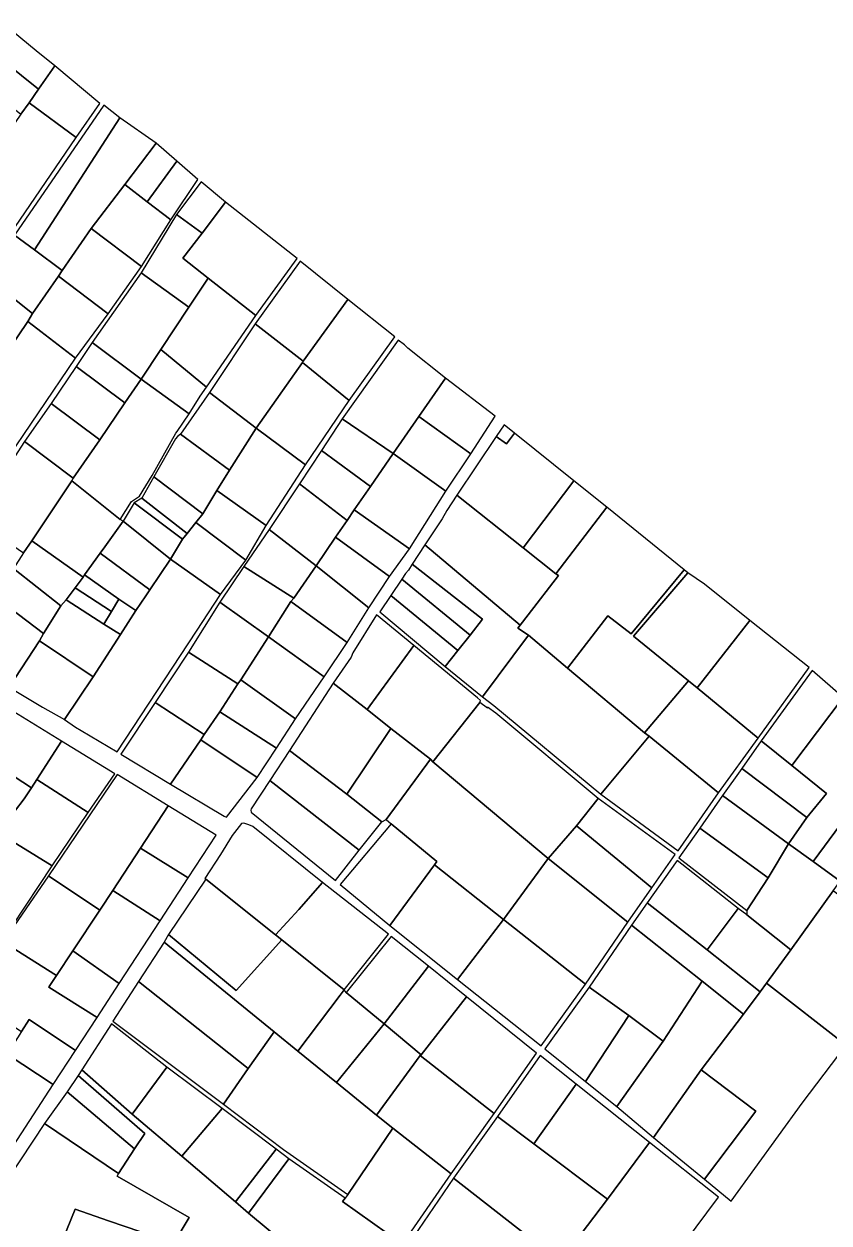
# Model space of a CAD drawing. Header units: metres. Extents: x 569648 to 571548, y 2333509 to 2335006.
# Drawn here: x 570112.2 to 570370, y 2334124.5 to 2334508.6 of the extents above; entities that cross this region are included whole.
import ezdxf

# ---------------------------------------------------------------- set-up
doc = ezdxf.new("R2010")
doc.units = ezdxf.units.M
doc.header["$MEASUREMENT"] = 0
doc.linetypes.add('CENTER', pattern=[2, 1.25, -0.25, 0.25, -0.25])
doc.layers.add('Net bo thua dat', color=210, linetype='CENTER', lineweight=30)

msp = doc.modelspace()

# ---------------------------------------------------------------- linework, layer by layer
at = {"layer": 'Net bo thua dat', "linetype": 'Continuous', "flags": 128}
for points in [[(570116.19, 2334500), (570105.64, 2334508.57), (570099.92, 2334501.21), (570116.88, 2334487.73), (570122.14, 2334495.17)], [(570099.92, 2334501.21), (570099.13, 2334500), (570094.62, 2334493.08), (570111.24, 2334479.72), (570113.88, 2334483.3), (570116.88, 2334487.73)], [(570122.14, 2334495.17), (570116.88, 2334487.73), (570113.88, 2334483.3), (570128.99, 2334472.22), (570136.59, 2334483.15)], [(570128.99, 2334472.22), (570113.88, 2334483.3), (570111.24, 2334479.72), (570099.68, 2334462.88), (570093.26, 2334454.33), (570090.98, 2334450.58), (570106.09, 2334438.72)], [(570142.98, 2334478.54), (570137.77, 2334482.57), (570109.18, 2334440.89), (570115.65, 2334436.22)], [(570144.49, 2334457.14), (570154.53, 2334470.41), (570142.98, 2334478.54), (570115.65, 2334436.22), (570124.45, 2334429.59), (570133.72, 2334443.04)], [(570161.19, 2334464.6), (570154.53, 2334470.41), (570144.49, 2334457.14), (570151.74, 2334451.61)], [(570167.9, 2334458.73), (570161.19, 2334464.6), (570151.74, 2334451.61), (570159.29, 2334445.85)], [(570176.81, 2334451.54), (570169, 2334458.04), (570161.13, 2334447.59), (570169.35, 2334441.53)], [(570159.29, 2334445.85), (570151.74, 2334451.61), (570144.49, 2334457.14), (570133.72, 2334443.04), (570149.91, 2334430.92)], [(570176.81, 2334451.54), (570169.35, 2334441.53), (570163.07, 2334433.59), (570171.21, 2334427.2), (570186.49, 2334415.19), (570199.68, 2334433.49)], [(570163.07, 2334433.59), (570169.35, 2334441.53), (570161.13, 2334447.59), (570149.76, 2334428.91), (570165.04, 2334417.87), (570171.21, 2334427.2)], [(570149.91, 2334430.92), (570133.72, 2334443.04), (570124.45, 2334429.59), (570123.34, 2334427.82), (570139.21, 2334415.71)], [(570123.34, 2334427.82), (570124.45, 2334429.59), (570115.65, 2334436.22), (570109.18, 2334440.89), (570100.17, 2334427.56), (570114.95, 2334415.79)], [(570215.9, 2334420.28), (570200.7, 2334432.6), (570186.33, 2334412.54), (570201.68, 2334400.61)], [(570100.17, 2334427.56), (570088.72, 2334410.91), (570104.1, 2334399.5), (570113.47, 2334413.3), (570114.95, 2334415.79)], [(570123.34, 2334427.82), (570114.95, 2334415.79), (570113.47, 2334413.3), (570128.76, 2334401.53), (570139.21, 2334415.71)], [(570165.04, 2334417.87), (570149.76, 2334428.91), (570134.03, 2334406.5), (570149.77, 2334394.83), (570156.1, 2334404.35)], [(570171.21, 2334427.2), (570165.04, 2334417.87), (570156.1, 2334404.35), (570170.68, 2334392.24), (570186.49, 2334415.19)], [(570230.97, 2334408.39), (570215.9, 2334420.28), (570201.68, 2334400.61), (570201.47, 2334400.12), (570216.42, 2334387.94)], [(570128.76, 2334401.53), (570113.47, 2334413.3), (570104.1, 2334399.5), (570089.48, 2334377.03), (570105.05, 2334366.55)], [(570201.47, 2334400.12), (570201.68, 2334400.61), (570186.33, 2334412.54), (570171.68, 2334390.54), (570186.57, 2334379.11)], [(570149.77, 2334394.83), (570134.03, 2334406.5), (570128.95, 2334398.9), (570144.59, 2334387.19)], [(570156.1, 2334404.35), (570149.77, 2334394.83), (570165.12, 2334383.68), (570168.64, 2334389.38), (570170.68, 2334392.24)], [(570247.23, 2334395.11), (570235.21, 2334404.77), (570234.1, 2334405.78), (570232.06, 2334407.25), (570214.18, 2334382.05), (570230.49, 2334370.95), (570238.7, 2334382.8)], [(570144.59, 2334387.19), (570128.95, 2334398.9), (570120.98, 2334386.99), (570136.53, 2334375.34)], [(570216.42, 2334387.94), (570201.47, 2334400.12), (570186.57, 2334379.11), (570202.35, 2334367.34)], [(570160.91, 2334377.54), (570161.31, 2334378.03), (570165.12, 2334383.68), (570149.77, 2334394.83), (570144.59, 2334387.19), (570136.53, 2334375.34), (570127.98, 2334363.11), (570127.62, 2334362.28), (570143.1, 2334349.83), (570146.72, 2334355.58), (570149.19, 2334357.32), (570153.33, 2334363.98)], [(570263.15, 2334382.96), (570247.23, 2334395.11), (570238.7, 2334382.8), (570255.29, 2334370.93)], [(570186.57, 2334379.11), (570171.68, 2334390.54), (570162.39, 2334377.17), (570178.01, 2334365.64)], [(570136.53, 2334375.34), (570120.98, 2334386.99), (570112.42, 2334374.85), (570127.98, 2334363.11)], [(570230.49, 2334370.95), (570214.18, 2334382.05), (570207.51, 2334371.98), (570223.16, 2334360.37)], [(570238.7, 2334382.8), (570230.49, 2334370.95), (570247.29, 2334358.93), (570255.29, 2334370.93)], [(570162.39, 2334377.17), (570161.44, 2334376.44), (570160.79, 2334375.73), (570153.87, 2334363.55), (570169.51, 2334351.67), (570174.04, 2334359.12), (570178.01, 2334365.64)], [(570202.35, 2334367.34), (570186.57, 2334379.11), (570178.01, 2334365.64), (570174.04, 2334359.12), (570189.82, 2334347.91)], [(570288.31, 2334362.26), (570269.36, 2334377.5), (570266.71, 2334374.12), (570263.5, 2334376.45), (570250.83, 2334357.62), (570272.08, 2334340.81)], [(570266.03, 2334380.14), (570263.5, 2334376.45), (570266.71, 2334374.12), (570269.36, 2334377.5)], [(570127.62, 2334362.28), (570127.98, 2334363.11), (570112.42, 2334374.85), (570096.34, 2334349.99), (570112.08, 2334339.17), (570114.81, 2334342.99)], [(570207.51, 2334371.98), (570200.44, 2334361.31), (570215.71, 2334349.57), (570218.01, 2334352.92), (570223.16, 2334360.37)], [(570247.29, 2334358.93), (570230.49, 2334370.95), (570223.16, 2334360.37), (570218.01, 2334352.92), (570235.71, 2334340.43)], [(570144.05, 2334349.33), (570143.1, 2334349.83), (570127.62, 2334362.28), (570114.81, 2334342.99), (570131.21, 2334331.36), (570131.62, 2334332.16), (570136.61, 2334339.01), (570138.1, 2334341.08)], [(570153.87, 2334363.55), (570149.97, 2334356.69), (570164.5, 2334345.38), (570167.32, 2334348.86), (570169.51, 2334351.67)], [(570298.87, 2334353.77), (570288.31, 2334362.26), (570272.08, 2334340.81), (570282.6, 2334332.49)], [(570189.82, 2334347.91), (570174.04, 2334359.12), (570169.51, 2334351.67), (570167.32, 2334348.86), (570183.27, 2334336.81)], [(570215.71, 2334349.57), (570200.44, 2334361.31), (570190.74, 2334346.68), (570205.78, 2334334.97), (570212.02, 2334344.19)], [(570147.52, 2334355.18), (570144.05, 2334349.33), (570159.21, 2334337.13), (570163, 2334343.53)], [(570149.97, 2334356.69), (570147.52, 2334355.18), (570163, 2334343.53), (570164.5, 2334345.38)], [(570272.08, 2334340.81), (570250.83, 2334357.62), (570247.69, 2334352.75), (570246.11, 2334350.05), (570243.17, 2334345.58), (570240.64, 2334341.73), (570271.13, 2334316.05), (570273.68, 2334319.36), (570283.37, 2334331.9), (570282.6, 2334332.49)], [(570235.71, 2334340.43), (570218.01, 2334352.92), (570215.71, 2334349.57), (570212.02, 2334344.19), (570229.33, 2334331.55)], [(570323.63, 2334333.71), (570298.87, 2334353.77), (570282.6, 2334332.49), (570283.37, 2334331.9), (570273.68, 2334319.36), (570271.13, 2334316.05), (570270.35, 2334315.05), (570273.8, 2334312.76), (570286.27, 2334302.27), (570299.24, 2334319.04), (570306.65, 2334313.26)], [(570144.05, 2334349.33), (570138.1, 2334341.08), (570136.61, 2334339.01), (570152.58, 2334327.35), (570159.21, 2334337.13)], [(570183.27, 2334336.81), (570167.32, 2334348.86), (570164.5, 2334345.38), (570163, 2334343.53), (570159.21, 2334337.13), (570175.2, 2334325.82)], [(570190.74, 2334346.68), (570182.69, 2334334.77), (570198.62, 2334324.66), (570205.78, 2334334.97)], [(570114.81, 2334342.99), (570112.08, 2334339.17), (570108.91, 2334334.1), (570124.06, 2334322.23), (570125.79, 2334324.15), (570128.69, 2334328.01), (570131.21, 2334331.36)], [(570212.02, 2334344.19), (570205.78, 2334334.97), (570222.65, 2334321.6), (570229.33, 2334331.55)], [(570136.61, 2334339.01), (570131.62, 2334332.16), (570142.65, 2334324.35), (570148.05, 2334320.67), (570151.26, 2334325.41), (570152.58, 2334327.35)], [(570240.64, 2334341.73), (570236.57, 2334335.56), (570259.12, 2334317.92), (570255.09, 2334312.83), (570251.2, 2334307.89), (570247.13, 2334302.75), (570259.09, 2334293), (570273.8, 2334312.76), (570270.35, 2334315.05), (570271.13, 2334316.05)], [(570175.2, 2334325.82), (570159.21, 2334337.13), (570152.58, 2334327.35), (570151.26, 2334325.41), (570148.05, 2334320.67), (570143.15, 2334313.03), (570134.4, 2334299.44), (570125.2, 2334285.73), (570128.76, 2334283.28), (570130.54, 2334282.29), (570142.04, 2334275.4), (570167.48, 2334314.08)], [(570205.78, 2334334.97), (570198.62, 2334324.66), (570197.75, 2334323.56), (570215.78, 2334310.41), (570222.65, 2334321.6)], [(570236.57, 2334335.56), (570235.4, 2334333.6), (570234.47, 2334332.6), (570233.23, 2334330.74), (570255.09, 2334312.83), (570259.12, 2334317.92)], [(570108.91, 2334334.1), (570108.36, 2334333.65), (570106.16, 2334330.49), (570102.78, 2334325.13), (570118.52, 2334313.29), (570124.06, 2334322.23)], [(570131.62, 2334332.16), (570131.21, 2334331.36), (570128.69, 2334328.01), (570140.22, 2334320.34), (570142.65, 2334324.35)], [(570197.75, 2334323.56), (570198.62, 2334324.66), (570182.69, 2334334.77), (570174.97, 2334323.32), (570190.52, 2334312.31)], [(570325.08, 2334298.12), (570307.48, 2334312.47), (570324.8, 2334332.73), (570323.63, 2334333.71), (570306.65, 2334313.26), (570299.24, 2334319.04), (570286.27, 2334302.27), (570310.9, 2334281.56)], [(570344.66, 2334317.5), (570330.17, 2334329.17), (570324.8, 2334332.73), (570307.48, 2334312.47), (570325.08, 2334298.12), (570327.85, 2334295.93)], [(570128.69, 2334328.01), (570125.79, 2334324.15), (570137.79, 2334316.34), (570140.22, 2334320.34)], [(570233.23, 2334330.74), (570229.73, 2334325.48), (570251.2, 2334307.89), (570255.09, 2334312.83)], [(570118.52, 2334313.29), (570102.78, 2334325.13), (570098.56, 2334318.81), (570090.26, 2334306.72), (570090.77, 2334306.44), (570093.9, 2334304.16), (570101.15, 2334300.05), (570107.51, 2334296.11), (570117.2, 2334311)], [(570137.79, 2334316.34), (570125.79, 2334324.15), (570124.06, 2334322.23), (570118.52, 2334313.29), (570117.2, 2334311), (570134.4, 2334299.44), (570143.15, 2334313.03)], [(570148.05, 2334320.67), (570142.65, 2334324.35), (570140.22, 2334320.34), (570137.79, 2334316.34), (570143.15, 2334313.03)], [(570215.78, 2334310.41), (570197.75, 2334323.56), (570190.52, 2334312.31), (570208.36, 2334299.44)], [(570229.73, 2334325.48), (570226.24, 2334320.23), (570247.13, 2334302.75), (570251.2, 2334307.89)], [(570190.52, 2334312.31), (570174.97, 2334323.32), (570164.93, 2334307.32), (570180.71, 2334297.16), (570181.7, 2334298.5)], [(570237.08, 2334309.53), (570225.14, 2334319.27), (570217.51, 2334307.1), (570217.02, 2334305.8), (570211.28, 2334297.37), (570222.19, 2334289.01)], [(570363.64, 2334302.47), (570344.66, 2334317.5), (570327.85, 2334295.93), (570347.34, 2334279.83)], [(570190.52, 2334312.31), (570181.7, 2334298.5), (570199.21, 2334285.98), (570208.36, 2334299.44)], [(570312.47, 2334280.44), (570310.9, 2334281.56), (570286.27, 2334302.27), (570273.8, 2334312.76), (570259.09, 2334293), (570262.71, 2334290.23), (570297.02, 2334261.89)], [(570117.2, 2334311), (570107.51, 2334296.11), (570118.21, 2334289.7), (570125.2, 2334285.73), (570134.4, 2334299.44)], [(570258.22, 2334291.27), (570258.45, 2334291.87), (570257.52, 2334292.68), (570237.08, 2334309.53), (570222.19, 2334289.01), (570229.74, 2334282.89), (570242.47, 2334273.03), (570243.2, 2334272.27)], [(570180.71, 2334297.16), (570164.93, 2334307.32), (570154.27, 2334291.28), (570169.94, 2334280.95), (570174.93, 2334288.29)], [(570374.55, 2334292.82), (570364.68, 2334301.46), (570348.32, 2334278.91), (570358.11, 2334271.03)], [(570181.7, 2334298.5), (570180.71, 2334297.16), (570174.93, 2334288.29), (570193.06, 2334276.65), (570199.21, 2334285.98)], [(570229.74, 2334282.89), (570222.19, 2334289.01), (570211.28, 2334297.37), (570197.27, 2334275.9), (570215.6, 2334261.9)], [(570327.85, 2334295.93), (570325.08, 2334298.12), (570310.9, 2334281.56), (570312.47, 2334280.44), (570334.63, 2334262.34), (570347.34, 2334279.83)], [(570393.08, 2334278.32), (570374.55, 2334292.82), (570358.11, 2334271.03), (570369.22, 2334262.1), (570362.88, 2334254.4), (570357.1, 2334246), (570364.98, 2334240.3)], [(570124.29, 2334278.89), (570107.56, 2334289.11), (570099.3, 2334276.36), (570098.24, 2334274.6), (570114.69, 2334263.94), (570116.33, 2334266.58)], [(570168.85, 2334279.29), (570169.94, 2334280.95), (570154.27, 2334291.28), (570143.25, 2334274.71), (570159.2, 2334265.06)], [(570263.36, 2334287.83), (570260.69, 2334289.72), (570260.63, 2334289.43), (570258.22, 2334291.27), (570243.2, 2334272.27), (570280.14, 2334241.27), (570289.18, 2334251.68), (570296.12, 2334260.5)], [(570174.93, 2334288.29), (570169.94, 2334280.95), (570168.85, 2334279.29), (570186.88, 2334267.24), (570193.06, 2334276.65)], [(570242.47, 2334273.03), (570229.74, 2334282.89), (570215.6, 2334261.9), (570226.81, 2334253.02), (570228.2, 2334253.79)], [(570141.31, 2334268.43), (570124.29, 2334278.89), (570116.33, 2334266.58), (570132.76, 2334256)], [(570168.85, 2334279.29), (570159.2, 2334265.06), (570176.32, 2334254.78), (570177.07, 2334254.49), (570186.88, 2334267.24)], [(570334.63, 2334262.34), (570312.47, 2334280.44), (570297.02, 2334261.89), (570321.68, 2334243.74)], [(570358.11, 2334271.03), (570348.32, 2334278.91), (570342.12, 2334270.09), (570362.88, 2334254.4), (570369.22, 2334262.1)], [(570410.73, 2334264.51), (570393.08, 2334278.32), (570364.98, 2334240.3), (570373.64, 2334234.04), (570384.11, 2334249.28), (570393.67, 2334242.03)], [(570112.33, 2334260.35), (570114.69, 2334263.94), (570098.24, 2334274.6), (570088.65, 2334260.38), (570104.86, 2334249.01), (570109.19, 2334256.27)], [(570215.6, 2334261.9), (570197.27, 2334275.9), (570190.95, 2334266.21), (570219.62, 2334243.9), (570226.81, 2334253.02)], [(570243.2, 2334272.27), (570242.47, 2334273.03), (570228.2, 2334253.79), (570229.86, 2334252.4), (570244.47, 2334240.3), (570243.72, 2334239.21), (570265.85, 2334221.72), (570280.14, 2334241.27)], [(570342.12, 2334270.09), (570335.92, 2334261.4), (570357.1, 2334246), (570362.88, 2334254.4)], [(570132.76, 2334256), (570116.33, 2334266.58), (570114.69, 2334263.94), (570112.33, 2334260.35), (570109.19, 2334256.27), (570104.86, 2334249.01), (570121.32, 2334238.96)], [(570158.4, 2334258.15), (570142.11, 2334268.15), (570120.05, 2334235.72), (570136.54, 2334224.74), (570140.7, 2334230.98), (570149.61, 2334244.57)], [(570190.95, 2334266.21), (570185.03, 2334257.15), (570184.93, 2334256.73), (570185.04, 2334256.09), (570211.98, 2334234.22), (570219.62, 2334243.9)], [(570173.8, 2334248.7), (570158.4, 2334258.15), (570149.61, 2334244.57), (570164.84, 2334235.04)], [(570296.12, 2334260.5), (570289.18, 2334251.68), (570313.35, 2334231.82), (570320.82, 2334242.51)], [(570335.92, 2334261.4), (570328.72, 2334250.99), (570350.52, 2334235.07), (570357.1, 2334246)], [(570207.85, 2334233.59), (570185.48, 2334251.52), (570184.28, 2334252.09), (570182.62, 2334252.59), (570181.88, 2334252.44), (570178.94, 2334248.6), (570175.22, 2334242.54), (570170.18, 2334234.88), (570170.46, 2334234.63), (570192.84, 2334216.81), (570200.26, 2334224.9)], [(570243.72, 2334239.21), (570244.47, 2334240.3), (570229.86, 2334252.4), (570213.46, 2334232.88), (570229.38, 2334219.8)], [(570289.18, 2334251.68), (570280.14, 2334241.27), (570305.64, 2334220.88), (570313.35, 2334231.82)], [(570328.72, 2334250.99), (570321.95, 2334241.49), (570343.73, 2334224.6), (570350.52, 2334235.07)], [(570121.32, 2334238.96), (570104.86, 2334249.01), (570095.14, 2334234.62), (570092.75, 2334229.97), (570108.56, 2334219.71)], [(570164.84, 2334235.04), (570149.61, 2334244.57), (570140.7, 2334230.98), (570155.89, 2334221.25)], [(570371.38, 2334230.92), (570373.64, 2334234.04), (570364.98, 2334240.3), (570357.1, 2334246), (570350.52, 2334235.07), (570343.73, 2334224.6), (570343.76, 2334223.24), (570357.81, 2334211.99)], [(570265.85, 2334221.72), (570243.72, 2334239.21), (570229.38, 2334219.8), (570251.06, 2334202.49)], [(570280.14, 2334241.27), (570265.85, 2334221.72), (570292.04, 2334201), (570305.64, 2334220.88)], [(570340.98, 2334225.25), (570321.37, 2334240.59), (570311.78, 2334227.02), (570330.97, 2334212)], [(570136.54, 2334224.74), (570120.05, 2334235.72), (570105.57, 2334214.57), (570122.62, 2334203.83), (570127.86, 2334211.7)], [(570194.82, 2334215.18), (570192.84, 2334216.81), (570170.46, 2334234.63), (570158.51, 2334216.89), (570180.17, 2334198.95)], [(570207.85, 2334233.59), (570200.26, 2334224.9), (570192.84, 2334216.81), (570194.82, 2334215.18), (570214.74, 2334199.18), (570228.94, 2334216.97)], [(570155.89, 2334221.25), (570140.7, 2334230.98), (570136.54, 2334224.74), (570127.86, 2334211.7), (570142.75, 2334201.2)], [(570397.03, 2334210.96), (570394.04, 2334213.29), (570380.09, 2334224.15), (570371.38, 2334230.92), (570357.81, 2334211.99), (570350.04, 2334201.31), (570375.57, 2334181.47)], [(570330.97, 2334212), (570311.78, 2334227.02), (570306.84, 2334219.9), (570329.38, 2334201.96), (570342.63, 2334191.41), (570348.01, 2334198.52)], [(570343.76, 2334223.24), (570340.98, 2334225.25), (570330.97, 2334212), (570348.01, 2334198.52), (570350.04, 2334201.31), (570357.81, 2334211.99)], [(570265.85, 2334221.72), (570251.06, 2334202.49), (570277.87, 2334181.23), (570292.04, 2334201)], [(570329.38, 2334201.96), (570306.84, 2334219.9), (570293.21, 2334199.99), (570305.96, 2334190.95), (570316.98, 2334182.7)], [(570213.55, 2334197.53), (570214.74, 2334199.18), (570194.82, 2334215.18), (570180.17, 2334198.95), (570158.51, 2334216.89), (570157.13, 2334214.49), (570192.41, 2334185.74), (570199.98, 2334179.57)], [(570241.82, 2334206.73), (570229.8, 2334216.29), (570215.38, 2334198.38), (570227.57, 2334188.25)], [(570120.2, 2334200.02), (570120.32, 2334200.25), (570122.62, 2334203.83), (570105.57, 2334214.57), (570094.6, 2334196.76), (570111.44, 2334185.84), (570113.86, 2334189.68), (570128.77, 2334179.72), (570135.63, 2334190.33)], [(570157.13, 2334214.49), (570148.89, 2334201.89), (570184.03, 2334174.02), (570192.41, 2334185.74)], [(570142.75, 2334201.2), (570127.86, 2334211.7), (570122.62, 2334203.83), (570120.32, 2334200.25), (570120.2, 2334200.02), (570135.63, 2334190.33)], [(570253.94, 2334197), (570241.82, 2334206.73), (570227.57, 2334188.25), (570239.39, 2334178.42)], [(570184.03, 2334174.02), (570148.89, 2334201.89), (570140.67, 2334189.16), (570176.09, 2334162.56)], [(570329.38, 2334201.96), (570316.98, 2334182.7), (570302.1, 2334161.78), (570313.79, 2334151.88), (570329.14, 2334173.57), (570342.63, 2334191.41)], [(570375.57, 2334181.47), (570350.04, 2334201.31), (570348.01, 2334198.52), (570342.63, 2334191.41), (570329.14, 2334173.57), (570346.64, 2334160.33), (570330.16, 2334138.53), (570338.66, 2334131.51), (570361.43, 2334162.9)], [(570227.57, 2334188.25), (570215.38, 2334198.38), (570214.74, 2334199.18), (570213.55, 2334197.53), (570199.98, 2334179.57), (570212.28, 2334169.53)], [(570253.94, 2334197), (570239.39, 2334178.42), (570239.13, 2334178.11), (570262.79, 2334159.55), (570276.42, 2334178.94)], [(570305.96, 2334190.95), (570293.21, 2334199.99), (570279.01, 2334180.33), (570292.11, 2334169.86)], [(570128.77, 2334179.72), (570113.86, 2334189.68), (570111.44, 2334185.84), (570106.87, 2334178.62), (570121.58, 2334168.82)], [(570316.98, 2334182.7), (570305.96, 2334190.95), (570292.11, 2334169.86), (570302.1, 2334161.78)], [(570158, 2334174.38), (570140.25, 2334188.3), (570130.76, 2334173.57), (570146.94, 2334159.31)], [(570230.34, 2334154.85), (570225.11, 2334159.07), (570212.28, 2334169.53), (570199.98, 2334179.57), (570192.41, 2334185.74), (570184.03, 2334174.02), (570176.09, 2334162.56), (570195.37, 2334148), (570215.9, 2334133.66)], [(570239.13, 2334178.11), (570239.39, 2334178.42), (570227.57, 2334188.25), (570212.28, 2334169.53), (570225.11, 2334159.07)], [(570121.58, 2334168.82), (570106.87, 2334178.62), (570097.92, 2334164.62), (570093.11, 2334157.18), (570090.67, 2334153.31), (570106.39, 2334145.46)], [(570239.13, 2334178.11), (570225.11, 2334159.07), (570230.34, 2334154.85), (570249.05, 2334140.25), (570262.79, 2334159.55)], [(570289.03, 2334169.01), (570277.55, 2334178.18), (570263.85, 2334158.57), (570275.49, 2334149.83)], [(570162.76, 2334145.87), (570146.94, 2334159.31), (570130.76, 2334173.57), (570129.56, 2334171.8), (570150.93, 2334153.18), (570147.6, 2334148.29), (570142.56, 2334140.41), (570142.1, 2334139.53), (570165.17, 2334126.3), (570160.19, 2334118.08), (570190.42, 2334106.67), (570196.75, 2334117.15), (570184.14, 2334127.7), (570179.99, 2334131.23)], [(570158, 2334174.38), (570146.94, 2334159.31), (570162.76, 2334145.87), (570175.68, 2334161.18)], [(570329.14, 2334173.57), (570313.79, 2334151.88), (570330.16, 2334138.53), (570346.64, 2334160.33)], [(570129.56, 2334171.8), (570126.05, 2334166.48), (570147.6, 2334148.29), (570150.93, 2334153.18)], [(570126.05, 2334166.48), (570118.78, 2334156.42), (570142.56, 2334140.41), (570147.6, 2334148.29)], [(570312.52, 2334150.27), (570289.03, 2334169.01), (570275.49, 2334149.83), (570299.05, 2334132.13)], [(570192.95, 2334148.15), (570175.68, 2334161.18), (570162.76, 2334145.87), (570179.99, 2334131.23)], [(570299.05, 2334132.13), (570275.49, 2334149.83), (570263.85, 2334158.57), (570249.82, 2334138.86), (570283.98, 2334112.12)], [(570142.1, 2334139.53), (570142.56, 2334140.41), (570118.78, 2334156.42), (570095.68, 2334121.5), (570091.1, 2334114.86), (570090.41, 2334112.21), (570090.75, 2334111.63), (570091.48, 2334110.88), (570092.84, 2334109.99), (570117.02, 2334100.36), (570128.69, 2334128.97), (570139.31, 2334125.22), (570159.66, 2334118.23), (570160.19, 2334118.08), (570165.17, 2334126.3)], [(570249.05, 2334140.25), (570230.34, 2334154.85), (570215.9, 2334133.66), (570215.07, 2334132.44), (570214.2, 2334131.38), (570233.46, 2334117.69)], [(570197.07, 2334145.04), (570192.95, 2334148.15), (570179.99, 2334131.23), (570184.14, 2334127.7)], [(570334.61, 2334132.76), (570312.52, 2334150.27), (570299.05, 2334132.13), (570283.98, 2334112.12), (570283.11, 2334110.67), (570305.72, 2334093.87)], [(570215.07, 2334132.44), (570197.07, 2334145.04), (570184.14, 2334127.7), (570196.75, 2334117.15), (570220.34, 2334097.77), (570234.19, 2334117.41), (570233.46, 2334117.69), (570214.2, 2334131.38)], [(570249.82, 2334138.86), (570235.33, 2334117.75), (570269.05, 2334093.08), (570272.2, 2334097.02), (570283.11, 2334110.67), (570283.98, 2334112.12)], [(570190.42, 2334106.67), (570160.19, 2334118.08), (570159.66, 2334118.23), (570139.31, 2334125.22), (570128.69, 2334128.97), (570117.02, 2334100.36), (570127.49, 2334096.12), (570130.5, 2334094.86), (570151.55, 2334086.16), (570174.88, 2334076.56)]]:
    msp.add_lwpolyline(points, close=True, dxfattribs=at)

doc.saveas('drawing.dxf')
